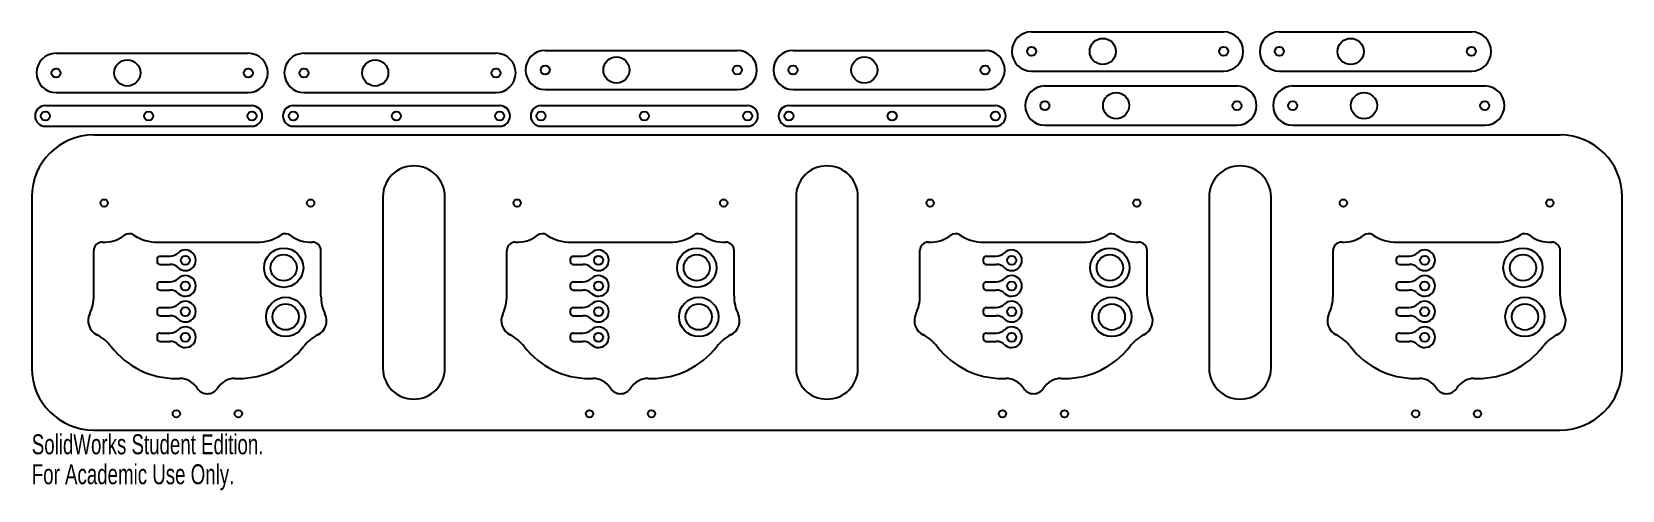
# Model space of a CAD drawing. Header units: millimetres. Extents: x -36 to 349, y -36 to 75.
import ezdxf

# ---------------------------------------------------------------- set-up
doc = ezdxf.new("R2010")
doc.units = ezdxf.units.MM
doc.styles.add('SLDTEXTSTYLE0', font='TXT', dxfattribs={"width": 0.7})

msp = doc.modelspace()

# ---------------------------------------------------------------- linework, layer by layer
at = {"color": 7, "linetype": 'Continuous'}
for p, q in [((206.22, 74.88), (252.72, 74.88)), ((266.22, 74.88), (312.72, 74.88)), ((-29.91, 69.68), (16.59, 69.68)), ((30.09, 69.68), (76.59, 69.68)), ((88.48, 70.39), (134.98, 70.39)), ((148.48, 70.39), (194.98, 70.39)), ((206.22, 65.36), (252.72, 65.36)), ((209.44, 61.76), (255.94, 61.76)), ((266.22, 65.36), (312.72, 65.36)), ((269.44, 61.76), (315.94, 61.76)), ((-29.91, 60.16), (16.59, 60.16)), ((30.09, 60.16), (76.59, 60.16)), ((88.48, 60.87), (134.98, 60.87)), ((148.48, 60.87), (194.98, 60.87)), ((-32.52, 57), (17.48, 57)), ((27.48, 57), (77.48, 57)), ((87.48, 57), (137.48, 57)), ((147.48, 57), (197.48, 57)), ((-32.52, 52), (17.48, 52)), ((27.48, 52), (77.48, 52)), ((87.48, 52), (137.48, 52)), ((147.48, 52), (197.48, 52)), ((209.44, 52.23), (255.94, 52.23)), ((269.44, 52.23), (315.94, 52.23)), ((-20.8, 49.91), (334.2, 49.91)), ((-35.8, 34.91), (-35.8, -6.59)), ((49.2, 34.91), (49.2, -6.59)), ((64.2, -6.59), (64.2, 34.91)), ((149.2, 34.91), (149.2, -6.59)), ((164.2, -6.59), (164.2, 34.91)), ((249.2, 34.91), (249.2, -6.59)), ((264.2, -6.59), (264.2, 34.91)), ((349.2, -6.59), (349.2, 34.91)), ((-5.3, 23.91), (18.7, 23.91)), ((94.7, 23.91), (118.7, 23.91)), ((194.7, 23.91), (218.7, 23.91)), ((294.7, 23.91), (318.7, 23.91)), ((-20.8, 10.91), (-20.8, 21.93)), ((-5.48, 19.8), (-5.48, 19.3)), ((-4.73, 20.55), (-2.48, 20.55)), ((-2.48, 20.55), (-2.38, 20.55)), ((34.2, 10.91), (34.2, 21.93)), ((79.2, 10.91), (79.2, 21.93)), ((94.52, 19.8), (94.52, 19.3)), ((95.27, 20.55), (97.52, 20.55)), ((97.52, 20.55), (97.62, 20.55)), ((134.2, 10.91), (134.2, 21.93)), ((179.2, 10.91), (179.2, 21.93)), ((194.52, 19.8), (194.52, 19.3)), ((195.27, 20.55), (197.52, 20.55)), ((197.52, 20.55), (197.62, 20.55)), ((234.2, 10.91), (234.2, 21.93)), ((279.2, 10.91), (279.2, 21.93)), ((294.52, 19.8), (294.52, 19.3)), ((295.27, 20.55), (297.52, 20.55)), ((297.52, 20.55), (297.62, 20.55)), ((334.2, 10.91), (334.2, 21.93)), ((-4.73, 18.55), (-2.48, 18.55)), ((-2.48, 18.55), (-2.38, 18.55)), ((95.27, 18.55), (97.52, 18.55)), ((97.52, 18.55), (97.62, 18.55)), ((195.27, 18.55), (197.52, 18.55)), ((197.52, 18.55), (197.62, 18.55)), ((295.27, 18.55), (297.52, 18.55)), ((297.52, 18.55), (297.62, 18.55)), ((-5.48, 13.59), (-5.48, 13.09)), ((-4.73, 14.34), (-2.48, 14.34)), ((-4.73, 12.34), (-2.48, 12.34)), ((-2.48, 14.34), (-2.38, 14.34)), ((-2.48, 12.34), (-2.38, 12.34)), ((94.52, 13.59), (94.52, 13.09)), ((95.27, 14.34), (97.52, 14.34)), ((95.27, 12.34), (97.52, 12.34)), ((97.52, 14.34), (97.62, 14.34)), ((97.52, 12.34), (97.62, 12.34)), ((194.52, 13.59), (194.52, 13.09)), ((195.27, 14.34), (197.52, 14.34)), ((195.27, 12.34), (197.52, 12.34)), ((197.52, 14.34), (197.62, 14.34)), ((197.52, 12.34), (197.62, 12.34)), ((294.52, 13.59), (294.52, 13.09)), ((295.27, 14.34), (297.52, 14.34)), ((295.27, 12.34), (297.52, 12.34)), ((297.52, 14.34), (297.62, 14.34)), ((297.52, 12.34), (297.62, 12.34)), ((-20.8, 10.91), (-20.8, 10.9)), ((-4.73, 8.12), (-2.48, 8.12)), ((-2.48, 8.12), (-2.38, 8.12)), ((34.2, 10.9), (34.2, 10.91)), ((79.2, 10.91), (79.2, 10.9)), ((95.27, 8.12), (97.52, 8.12)), ((97.52, 8.12), (97.62, 8.12)), ((134.2, 10.9), (134.2, 10.91)), ((179.2, 10.91), (179.2, 10.9)), ((195.27, 8.12), (197.52, 8.12)), ((197.52, 8.12), (197.62, 8.12)), ((234.2, 10.9), (234.2, 10.91)), ((279.2, 10.91), (279.2, 10.9)), ((295.27, 8.12), (297.52, 8.12)), ((297.52, 8.12), (297.62, 8.12)), ((334.2, 10.9), (334.2, 10.91)), ((-5.48, 7.37), (-5.48, 6.87)), ((-4.73, 6.12), (-2.48, 6.12)), ((-2.48, 6.12), (-2.38, 6.12)), ((94.52, 7.37), (94.52, 6.87)), ((95.27, 6.12), (97.52, 6.12)), ((97.52, 6.12), (97.62, 6.12)), ((194.52, 7.37), (194.52, 6.87)), ((195.27, 6.12), (197.52, 6.12)), ((197.52, 6.12), (197.62, 6.12)), ((294.52, 7.37), (294.52, 6.87)), ((295.27, 6.12), (297.52, 6.12)), ((297.52, 6.12), (297.62, 6.12)), ((-5.48, 1.16), (-5.48, 0.66)), ((-4.73, 1.91), (-2.48, 1.91)), ((-2.48, 1.91), (-2.38, 1.91)), ((94.52, 1.16), (94.52, 0.66)), ((95.27, 1.91), (97.52, 1.91)), ((97.52, 1.91), (97.62, 1.91)), ((194.52, 1.16), (194.52, 0.66)), ((195.27, 1.91), (197.52, 1.91)), ((197.52, 1.91), (197.62, 1.91)), ((294.52, 1.16), (294.52, 0.66)), ((295.27, 1.91), (297.52, 1.91)), ((297.52, 1.91), (297.62, 1.91)), ((-4.73, -0.09), (-2.48, -0.09)), ((-2.48, -0.09), (-2.38, -0.09)), ((95.27, -0.09), (97.52, -0.09)), ((97.52, -0.09), (97.62, -0.09)), ((195.27, -0.09), (197.52, -0.09)), ((197.52, -0.09), (197.62, -0.09)), ((295.27, -0.09), (297.52, -0.09)), ((297.52, -0.09), (297.62, -0.09)), ((-0.8, -9.09), (0.03, -9.09)), ((13.38, -9.09), (14.2, -9.09)), ((99.2, -9.09), (100.03, -9.09)), ((113.38, -9.09), (114.2, -9.09)), ((199.2, -9.09), (200.03, -9.09)), ((213.38, -9.09), (214.2, -9.09)), ((299.2, -9.09), (300.03, -9.09)), ((313.38, -9.09), (314.2, -9.09)), ((-20.8, -21.59), (334.2, -21.59))]:
    msp.add_line(p, q, dxfattribs=at)
for centre, radius in [((223.47, 70.12), 3.17), ((283.47, 70.12), 3.17), ((206.22, 70.12), 1.09), ((252.72, 70.12), 1.09), ((266.22, 70.12), 1.09), ((312.72, 70.12), 1.09), ((-29.91, 64.92), 1.09), ((-12.66, 64.92), 3.17), ((16.59, 64.92), 1.09), ((30.09, 64.92), 1.09), ((47.34, 64.92), 3.17), ((76.59, 64.92), 1.09), ((88.48, 65.63), 1.09), ((105.73, 65.63), 3.17), ((134.98, 65.63), 1.09), ((148.48, 65.63), 1.09), ((165.73, 65.63), 3.17), ((194.98, 65.63), 1.09), ((209.44, 57), 1.09), ((226.69, 57), 3.17), ((255.94, 57), 1.09), ((269.44, 57), 1.09), ((286.69, 57), 3.17), ((315.94, 57), 1.09), ((-32.52, 54.5), 1.09), ((-7.52, 54.5), 1.09), ((17.48, 54.5), 1.09), ((27.48, 54.5), 1.09), ((52.48, 54.5), 1.09), ((77.48, 54.5), 1.09), ((87.48, 54.5), 1.09), ((112.48, 54.5), 1.09), ((137.48, 54.5), 1.09), ((147.48, 54.5), 1.09), ((172.48, 54.5), 1.09), ((197.48, 54.5), 1.09), ((-18.3, 33.41), 0.889), ((31.7, 33.41), 0.889), ((81.7, 33.41), 0.889), ((131.7, 33.41), 0.889), ((181.7, 33.41), 0.889), ((231.7, 33.41), 0.889), ((281.7, 33.41), 0.889), ((331.7, 33.41), 0.889), ((1.39, 19.55), 1.09), ((25.18, 17.75), 4.76), ((25.18, 17.75), 3.17), ((101.39, 19.55), 1.09), ((125.18, 17.75), 4.76), ((125.18, 17.75), 3.17), ((201.39, 19.55), 1.09), ((225.18, 17.75), 4.76), ((225.18, 17.75), 3.18), ((301.39, 19.55), 1.09), ((325.18, 17.75), 4.76), ((325.18, 17.75), 3.17), ((1.39, 13.34), 1.09), ((101.39, 13.34), 1.09), ((201.39, 13.34), 1.09), ((301.39, 13.34), 1.09), ((1.39, 7.12), 1.09), ((25.66, 5.83), 4.76), ((25.66, 5.83), 3.17), ((101.39, 7.12), 1.09), ((125.66, 5.83), 4.76), ((125.66, 5.83), 3.17), ((201.39, 7.12), 1.09), ((225.66, 5.83), 4.76), ((225.66, 5.83), 3.18), ((301.39, 7.12), 1.09), ((325.66, 5.83), 4.76), ((325.66, 5.83), 3.18), ((1.39, 0.91), 1.09), ((101.39, 0.91), 1.09), ((201.39, 0.91), 1.09), ((301.39, 0.91), 1.09), ((-0.8, -17.62), 0.889), ((14.2, -17.62), 0.889), ((99.2, -17.62), 0.889), ((114.2, -17.62), 0.889), ((199.2, -17.62), 0.889), ((214.2, -17.62), 0.889), ((299.2, -17.62), 0.889), ((314.2, -17.62), 0.889)]:
    msp.add_circle(centre, radius, dxfattribs=at)
for centre, radius, start, end in [((206.22, 70.12), 4.76, 90, 270), ((252.72, 70.12), 4.76, 270, 90), ((266.22, 70.12), 4.76, 90, 270), ((312.72, 70.12), 4.76, 270, 90), ((-29.91, 64.92), 4.76, 90, 270), ((16.59, 64.92), 4.76, 270, 90), ((30.09, 64.92), 4.76, 90, 270), ((76.59, 64.92), 4.76, 270, 90), ((88.48, 65.63), 4.76, 90, 270), ((134.98, 65.63), 4.76, 270, 90), ((148.48, 65.63), 4.76, 90, 270), ((194.98, 65.63), 4.76, 270, 90), ((209.44, 57), 4.76, 90, 270), ((255.94, 57), 4.76, 270, 90), ((269.44, 57), 4.76, 90, 270), ((315.94, 57), 4.76, 270, 90), ((-32.52, 54.5), 2.5, 90, 270), ((17.48, 54.5), 2.5, 270, 90), ((27.48, 54.5), 2.5, 90, 270), ((77.48, 54.5), 2.5, 270, 90), ((87.48, 54.5), 2.5, 90, 270), ((137.48, 54.5), 2.5, 270, 90), ((147.48, 54.5), 2.5, 90, 270), ((197.48, 54.5), 2.5, 270, 90), ((-20.8, 34.91), 15, 90, 180), ((334.2, 34.91), 15, 0, 90), ((56.7, 34.91), 7.5, 0, 180), ((156.7, 34.91), 7.5, 0, 180), ((256.7, 34.91), 7.5, 0, 180), ((-18.8, 21.93), 2, 87.134, 180), ((-18.3, 31.91), 8, 267.134, 307.5944), ((-12.2, 23.99), 2, 56.4994, 127.5944), ((-5.3, 34.41), 10.5, 236.4994, 270), ((18.7, 34.41), 10.5, 270, 303.5006), ((25.6, 23.99), 2, 52.4056, 123.5006), ((31.7, 31.91), 8, 232.4056, 272.866), ((32.2, 21.93), 2, 0, 92.866), ((81.2, 21.93), 2, 87.134, 180), ((81.7, 31.91), 8, 267.134, 307.5944), ((87.8, 23.99), 2, 56.4994, 127.5944), ((94.7, 34.41), 10.5, 236.4994, 270), ((118.7, 34.41), 10.5, 270, 303.5006), ((125.6, 23.99), 2, 52.4056, 123.5006), ((131.7, 31.91), 8, 232.4056, 272.866), ((132.2, 21.93), 2, 0, 92.866), ((181.2, 21.93), 2, 87.134, 180), ((181.7, 31.91), 8, 267.134, 307.5944), ((187.8, 23.99), 2, 56.4994, 127.5944), ((194.7, 34.41), 10.5, 236.4994, 270), ((218.7, 34.41), 10.5, 270, 303.5006), ((225.6, 23.99), 2, 52.4056, 123.5006), ((231.7, 31.91), 8, 232.4056, 272.866), ((232.2, 21.93), 2, 0, 92.866), ((281.2, 21.93), 2, 87.134, 180), ((281.7, 31.91), 8, 267.134, 307.5944), ((287.8, 23.99), 2, 56.4994, 127.5944), ((294.7, 34.41), 10.5, 236.4994, 270), ((318.7, 34.41), 10.5, 270, 303.5006), ((325.6, 23.99), 2, 52.4056, 123.5006), ((331.7, 31.91), 8, 232.4056, 272.866), ((332.2, 21.93), 2, 0, 92.866), ((-4.73, 19.8), 0.75, 90, 180), ((-4.73, 19.3), 0.75, 180, 270), ((-2.38, 23.55), 3, 270, 313.3418), ((1.39, 19.55), 2.5, 226.6582, 133.3418), ((95.27, 19.8), 0.75, 90, 180), ((95.27, 19.3), 0.75, 180, 270), ((97.62, 23.55), 3, 270, 313.3418), ((101.39, 19.55), 2.5, 226.6582, 133.3418), ((195.27, 19.8), 0.75, 90, 180), ((195.27, 19.3), 0.75, 180, 270), ((197.62, 23.55), 3, 270, 313.3418), ((201.39, 19.55), 2.5, 226.6582, 133.3418), ((295.27, 19.8), 0.75, 90, 180), ((295.27, 19.3), 0.75, 180, 270), ((297.62, 23.55), 3, 270, 313.3418), ((301.39, 19.55), 2.5, 226.6582, 133.3418), ((-2.38, 15.55), 3, 46.6582, 90), ((1.39, 13.34), 2.5, 226.6582, 133.3418), ((97.62, 15.55), 3, 46.6582, 90), ((101.39, 13.34), 2.5, 226.6582, 133.3418), ((197.62, 15.55), 3, 46.6582, 90), ((201.39, 13.34), 2.5, 226.6582, 133.3418), ((297.62, 15.55), 3, 46.6582, 90), ((301.39, 13.34), 2.5, 226.6582, 133.3418), ((-4.73, 13.59), 0.75, 90, 180), ((-4.73, 13.09), 0.75, 180, 270), ((-2.38, 17.34), 3, 270, 313.3418), ((-2.38, 9.34), 3, 46.6582, 90), ((95.27, 13.59), 0.75, 90, 180), ((95.27, 13.09), 0.75, 180, 270), ((97.62, 17.34), 3, 270, 313.3418), ((97.62, 9.34), 3, 46.6582, 90), ((195.27, 13.59), 0.75, 90, 180), ((195.27, 13.09), 0.75, 180, 270), ((197.62, 17.34), 3, 270, 313.3418), ((197.62, 9.34), 3, 46.6582, 90), ((295.27, 13.59), 0.75, 90, 180), ((295.27, 13.09), 0.75, 180, 270), ((297.62, 17.34), 3, 270, 313.3418), ((297.62, 9.34), 3, 46.6582, 90), ((-30.8, 10.89), 10, 334.4667, 0.0552), ((-4.73, 7.37), 0.75, 90, 180), ((-2.38, 11.12), 3, 270, 313.3418), ((1.39, 7.12), 2.5, 226.6582, 133.3418), ((44.2, 10.89), 10, 179.9448, 205.5333), ((69.2, 10.89), 10, 334.4667, 0.0552), ((95.27, 7.37), 0.75, 90, 180), ((97.62, 11.12), 3, 270, 313.3418), ((101.39, 7.12), 2.5, 226.6582, 133.3418), ((144.2, 10.89), 10, 179.9448, 205.5333), ((169.2, 10.89), 10, 334.4667, 0.0552), ((195.27, 7.37), 0.75, 90, 180), ((197.62, 11.12), 3, 270, 313.3418), ((201.39, 7.12), 2.5, 226.6582, 133.3418), ((244.2, 10.89), 10, 179.9448, 205.5333), ((269.2, 10.89), 10, 334.4667, 0.0552), ((295.27, 7.37), 0.75, 90, 180), ((297.62, 11.12), 3, 270, 313.3418), ((301.39, 7.12), 2.5, 226.6582, 133.3418), ((344.2, 10.89), 10, 179.9448, 205.5333), ((-18.3, 4.91), 3.85, 154.4667, 243.3826), ((-4.73, 6.87), 0.75, 180, 270), ((-2.38, 3.12), 3, 46.6582, 90), ((31.7, 4.91), 3.85, 296.6174, 25.5333), ((81.7, 4.91), 3.85, 154.4667, 243.3826), ((95.27, 6.87), 0.75, 180, 270), ((97.62, 3.12), 3, 46.6582, 90), ((131.7, 4.91), 3.85, 296.6174, 25.5333), ((181.7, 4.91), 3.85, 154.4667, 243.3826), ((195.27, 6.87), 0.75, 180, 270), ((197.62, 3.12), 3, 46.6582, 90), ((231.7, 4.91), 3.85, 296.6174, 25.5333), ((281.7, 4.91), 3.85, 154.4667, 243.3826), ((295.27, 6.87), 0.75, 180, 270), ((297.62, 3.12), 3, 46.6582, 90), ((331.7, 4.91), 3.85, 296.6174, 25.5333), ((-24.5, -7.47), 10, 37.7941, 63.3826), ((-4.73, 1.16), 0.75, 90, 180), ((-4.73, 0.66), 0.75, 180, 270), ((-2.38, 4.91), 3, 270, 313.3418), ((1.39, 0.91), 2.5, 226.6582, 133.3418), ((37.91, -7.47), 10, 116.6174, 142.2059), ((75.5, -7.47), 10, 37.7941, 63.3826), ((95.27, 1.16), 0.75, 90, 180), ((95.27, 0.66), 0.75, 180, 270), ((97.62, 4.91), 3, 270, 313.3418), ((101.39, 0.91), 2.5, 226.6582, 133.3418), ((137.91, -7.47), 10, 116.6174, 142.2059), ((175.5, -7.47), 10, 37.7941, 63.3826), ((195.27, 1.16), 0.75, 90, 180), ((195.27, 0.66), 0.75, 180, 270), ((197.62, 4.91), 3, 270, 313.3418), ((201.39, 0.91), 2.5, 226.6582, 133.3418), ((237.91, -7.47), 10, 116.6174, 142.2059), ((275.5, -7.47), 10, 37.7941, 63.3826), ((295.27, 1.16), 0.75, 90, 180), ((295.27, 0.66), 0.75, 180, 270), ((297.62, 4.91), 3, 270, 313.3418), ((301.39, 0.91), 2.5, 226.6582, 133.3418), ((337.91, -7.47), 10, 116.6174, 142.2059), ((-0.8, 10.91), 20, 217.7941, 270), ((-2.38, -3.09), 3, 46.6582, 90), ((14.2, 10.91), 20, 270, 322.2059), ((99.2, 10.91), 20, 217.7941, 270), ((97.62, -3.09), 3, 46.6582, 90), ((114.2, 10.91), 20, 270, 322.2059), ((199.2, 10.91), 20, 217.7941, 270), ((197.62, -3.09), 3, 46.6582, 90), ((214.2, 10.91), 20, 270, 322.2059), ((299.2, 10.91), 20, 217.7941, 270), ((297.62, -3.09), 3, 46.6582, 90), ((314.2, 10.91), 20, 270, 322.2059), ((-20.8, -6.59), 15, 180, 270), ((56.7, -6.59), 7.5, 180, 0), ((156.7, -6.59), 7.5, 180, 0), ((256.7, -6.59), 7.5, 180, 0), ((334.2, -6.59), 15, 270, 0), ((0.03, -14.09), 5, 32.1669, 90), ((6.7, -9.89), 2.89, 212.1669, 327.8331), ((13.38, -14.09), 5, 90, 147.8331), ((100.03, -14.09), 5, 32.1669, 90), ((106.7, -9.89), 2.89, 212.1669, 327.8331), ((113.38, -14.09), 5, 90, 147.8331), ((200.03, -14.09), 5, 32.1669, 90), ((206.7, -9.89), 2.89, 212.1669, 327.8331), ((213.38, -14.09), 5, 90, 147.8331), ((300.03, -14.09), 5, 32.1669, 90), ((306.7, -9.89), 2.89, 212.1669, 327.8331), ((313.38, -14.09), 5, 90, 147.8331)]:
    msp.add_arc(centre, radius, start, end, dxfattribs=at)

# ---------------------------------------------------------------- texts
at = {"color": 7, "linetype": 'Continuous', "char_height": 4.8336, "attachment_point": 1, "style": 'SLDTEXTSTYLE0'}
for s, insert in [('SolidWorks Student Edition.', (-35.8, -22.61)), ('For Academic Use Only.', (-35.8, -29.86))]:
    msp.add_mtext(s, dxfattribs=dict(at, insert=insert))

doc.saveas('drawing.dxf')
